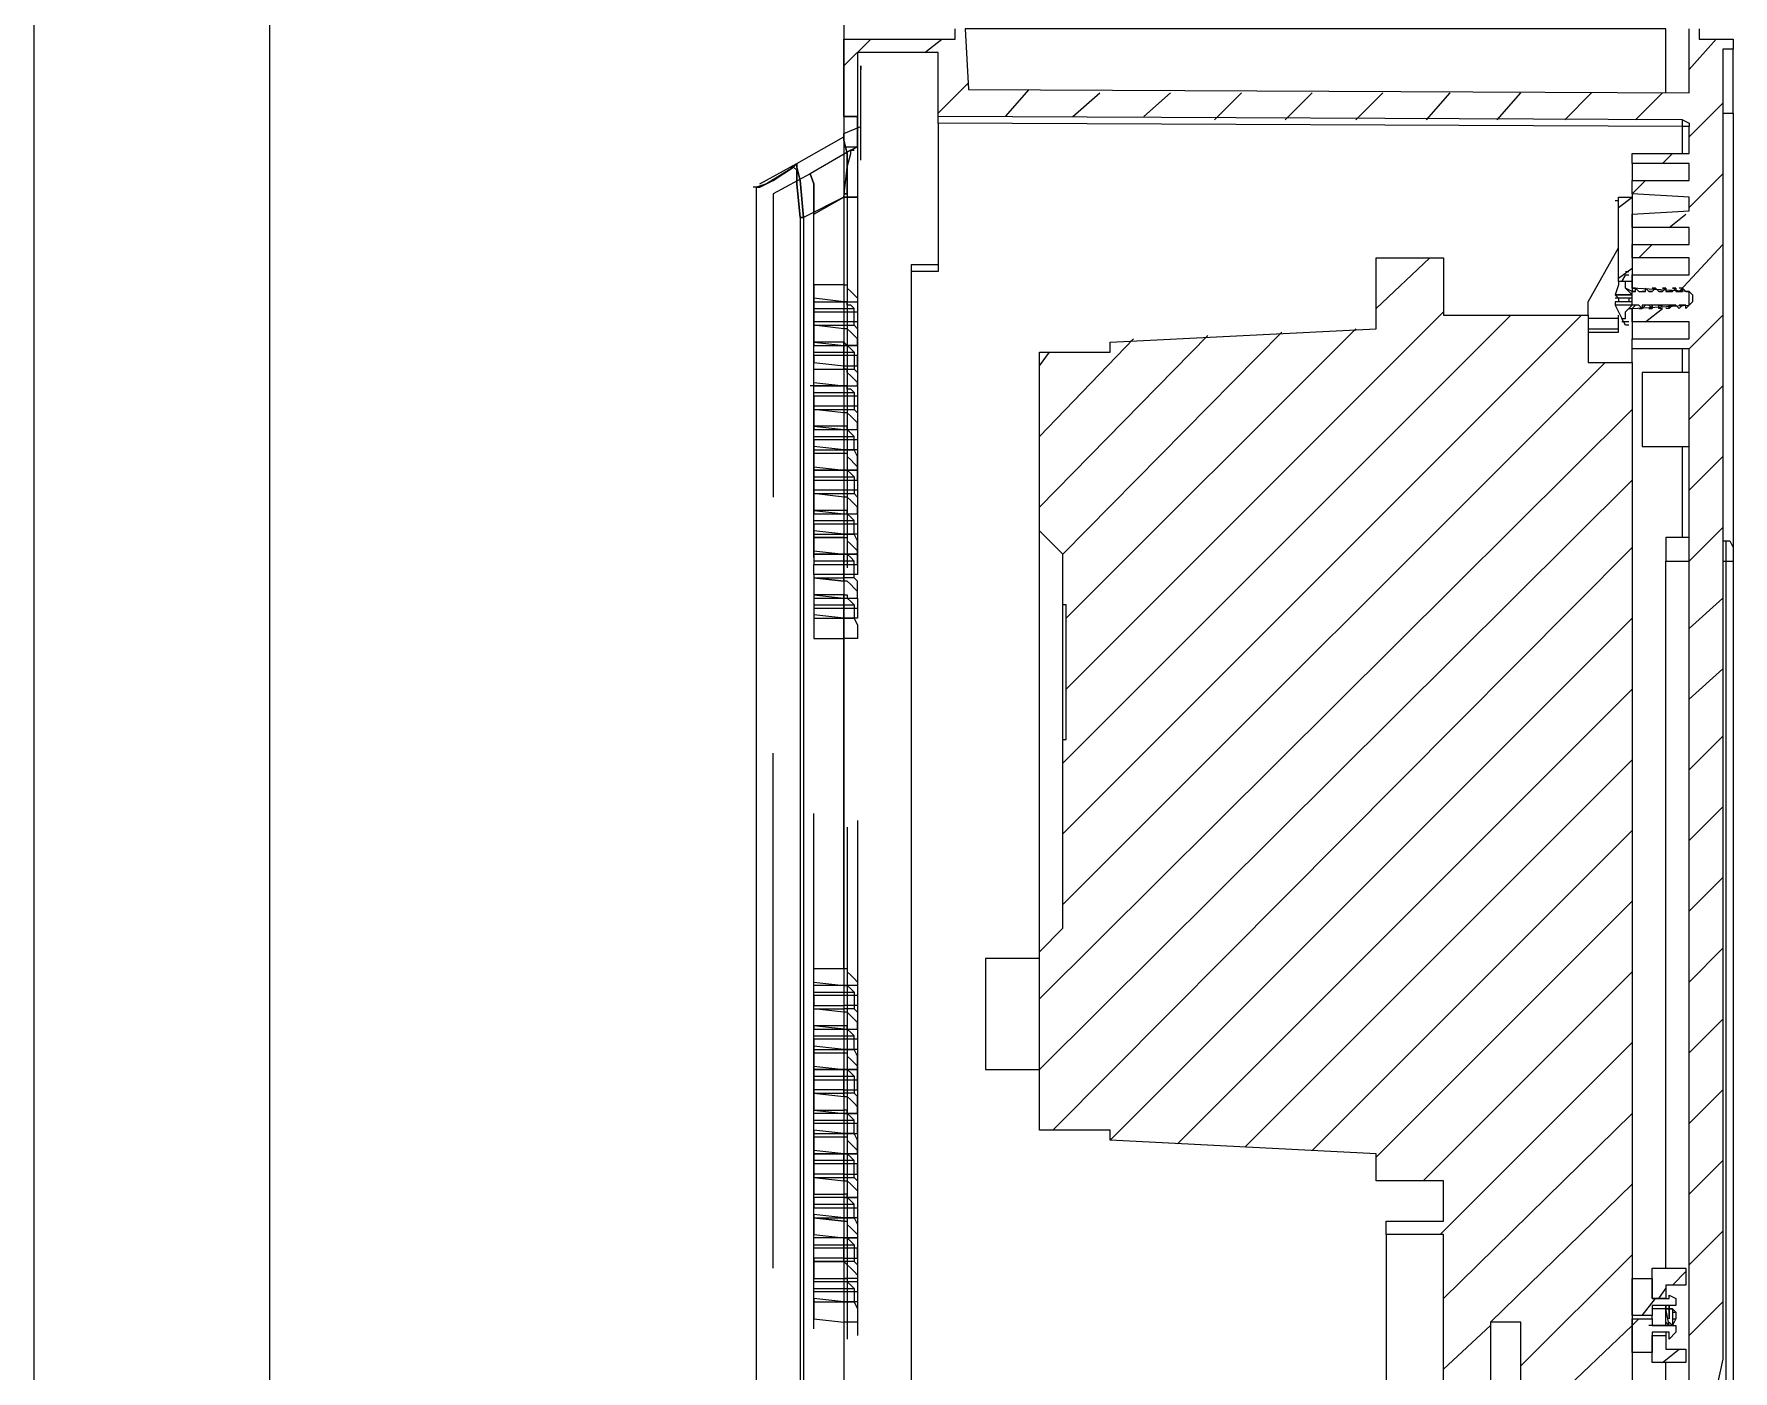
# Model space of a CAD drawing. Header units: millimetres. Extents: x 2991 to 3503, y 2795 to 2987.
# Drawn here: x 3356.86 to 3365.17, y 2826.3 to 2832.85 of the extents above; entities that cross this region are included whole.
import ezdxf

# ---------------------------------------------------------------- set-up
doc = ezdxf.new("R2010")
doc.units = ezdxf.units.MM
doc.layers.add('PDF_Geometry', color=7, linetype='Continuous')

# ---------------------------------------------------------------- blocks, each defined once
blk = doc.blocks.new('06 Vista Lateral - 3 modulo')
at = {"layer": 'PDF_Geometry', "color": 0, "lineweight": 18}
for points in [[(-0.15817, 1.55741), (-0.15817, 1.03807), (-0.15817, 1.03743), (-0.15817, 0.51808), (-0.15817, 0.51744), (-0.15881, 0.51744)], [(-0.13511, 1.03935), (-0.13447, 1.02782), (0.00256, 1.02718), (0.00256, 1.03935)], [(0.00448, 1.03935), (0.00448, 1.03743), (0.01089, 1.03743), (0.01089, 1.0355), (0.00897, 1.0355), (0.00897, 0.7864), (0.00769, 0.78063)], [(0.00256, 0.66601), (0.00256, 0.97851), (-0.00831, 0.97851), (-0.00831, 0.98043), (0.00256, 0.98043), (0.00256, 0.98364), (-0.00831, 0.98364), (-0.00831, 0.9862), (0.00256, 0.98684), (0.00256, 0.9894), (-0.00831, 0.99004), (-0.00831, 0.9926), (0.00256, 0.9926), (0.00256, 0.99581), (-0.00831, 0.99581), (-0.00831, 0.99837), (0.00256, 0.99837), (0.00256, 1.00157), (-0.00831, 1.00157), (-0.00831, 1.00413), (0.00256, 1.00477), (0.00256, 1.00733), (-0.00831, 1.00797), (-0.00831, 1.01053), (0.00256, 1.01053), (0.00256, 1.01373), (-0.00831, 1.01373), (-0.00831, 1.01565), (0.00256, 1.01565), (0.00256, 1.02077), (0.00128, 1.02077), (0.00128, 1.02205), (-0.14023, 1.02269), (-0.14023, 1.03486), (-0.1556, 1.03486), (-0.1556, 1.02269), (-0.15817, 1.02269), (-0.15817, 1.03743), (-0.13704, 1.03743), (-0.13704, 1.03935)], [(-0.00191, 1.02718), (-0.00191, 1.03935), (-0.13511, 1.03935)], [(0.00897, 1.02333), (0.01089, 1.02333), (0.01089, 1.0355)], [(-0.15817, 1.02269), (-0.15817, 1.01693), (-0.1556, 1.01693), (-0.1556, 1.02269)], [(-0.14023, 1.02141), (-0.14023, 0.99324), (-0.14536, 0.99324), (-0.14536, 0.65832)], [(0.00128, 1.01565), (0.00128, 1.02077), (-0.14023, 1.02141), (-0.14023, 1.02269)], [(0.00128, 1.02205), (0.00256, 1.02141), (0.00256, 1.02077)], [(0.01089, 1.02333), (0.01089, 0.94073)], [(-0.15817, 1.00733), (-0.16585, 1.00349), (-0.16649, 1.01053), (-0.16713, 1.01309), (-0.16713, 1.01373), (-0.15817, 1.01885)], [(-0.15817, 1.01693), (-0.15817, 0.5629)], [(-0.17417, 1.00989), (-0.16713, 1.01373), (-0.16777, 1.01309), (-0.17289, 1.00989), (-0.17481, 1.00926)], [(-0.16841, 1.01309), (-0.16777, 1.01309), (-0.16713, 1.01246), (-0.16713, 1.00989), (-0.16649, 1.00349), (-0.16649, 0.53153), (-0.16713, 0.52512), (-0.16777, 0.52256), (-0.17481, 0.52256), (-0.17481, 0.53473), (-0.17481, 0.54433)], [(-0.16649, 1.00349), (-0.16713, 1.00989), (-0.16713, 1.01246), (-0.16777, 1.01309), (-0.16713, 1.01373), (-0.16713, 1.01309), (-0.16649, 1.01053), (-0.16585, 1.00349), (-0.16649, 1.00349), (-0.16585, 1.00349), (-0.16585, 0.53153), (-0.16649, 0.53153)], [(-0.00831, 1.01373), (-0.00831, 1.01053)], [(-0.17481, 0.57763), (-0.17481, 1.00926), (-0.17417, 1.00926)], [(-0.01664, 0.98492), (-0.01664, 0.98748), (-0.01088, 0.99773), (-0.01088, 1.00669), (-0.01152, 1.00669)], [(-0.00831, 1.00797), (-0.00831, 1.00733)], [(-0.00831, 0.97595), (-0.00831, 0.77871)], [(-0.02945, 0.78063), (-0.02945, 0.79344), (-0.03521, 0.79344), (-0.03521, 0.78063)], [(-0.04418, 0.78063), (-0.04418, 0.81009), (-0.05507, 0.81009), (-0.05507, 0.81265), (-0.04418, 0.81265), (-0.04418, 0.82034), (-0.05699, 0.82034), (-0.05699, 0.82546), (-0.10758, 0.82802), (-0.10758, 0.82994), (-0.12102, 0.82994), (-0.12102, 0.86389), (-0.11654, 0.86837), (-0.11654, 0.90423), (-0.11591, 0.90423), (-0.11591, 0.92984), (-0.11654, 0.92984), (-0.11654, 0.93945), (-0.12102, 0.94393), (-0.12102, 0.97787), (-0.10758, 0.97787), (-0.10758, 0.97979), (-0.05699, 0.98235), (-0.05699, 0.99581), (-0.04418, 0.99581), (-0.04418, 0.98492), (-0.01664, 0.98492), (-0.01664, 0.97595), (-0.00831, 0.97595), (-0.00831, 0.97851)], [(-0.14023, 0.99452), (-0.14536, 0.99452), (-0.14536, 0.99324)], [(-0.00895, 0.983), (-0.00959, 0.983), (-0.01024, 0.98428), (-0.00959, 0.98428), (-0.00959, 0.98556), (-0.00831, 0.98684), (-0.00831, 0.9894), (-0.00959, 0.99004), (-0.00959, 0.99132), (-0.01024, 0.99132), (-0.00959, 0.9926), (-0.00895, 0.9926)], [(-0.00959, 0.9926), (-0.01024, 0.99132)], [(-0.00959, 0.99324), (-0.00895, 0.99324)], [(-0.00831, 0.9926), (-0.00831, 0.9894), (-0.00767, 0.9894), (-0.00767, 0.99004), (-0.00703, 0.9894), (-0.00575, 0.9894), (-0.00575, 0.99004), (-0.00511, 0.9894), (-0.00447, 0.9894), (-0.00383, 0.99004), (-0.0032, 0.9894), (-0.00255, 0.9894), (-0.00191, 0.99004), (-0.00191, 0.9894), (-0.00064, 0.9894), (0, 0.99004), (0, 0.9894), (0.00128, 0.9894), (0.00128, 0.99004), (0.00192, 0.9894), (0.00256, 0.9894), (0.0032, 0.98876), (0.0032, 0.98748), (0.00192, 0.9862), (0.00192, 0.98684), (0.00128, 0.98684), (0.00064, 0.9862), (0, 0.98684), (-0.00064, 0.98684), (-0.00128, 0.9862), (-0.00128, 0.98684), (-0.00255, 0.98684), (-0.0032, 0.9862), (-0.0032, 0.98684), (-0.00447, 0.98684), (-0.00447, 0.9862), (-0.00511, 0.98684), (-0.00639, 0.98684), (-0.00639, 0.9862), (-0.00703, 0.98684), (-0.00767, 0.98684), (-0.00831, 0.9862), (-0.00831, 0.98364), (-0.00831, 0.98043)], [(-0.01088, 0.99132), (-0.01088, 0.99068), (-0.01152, 0.98876), (-0.01088, 0.98812), (-0.01152, 0.98812)], [(-0.01152, 0.98876), (-0.00831, 0.98876), (-0.01152, 0.98876)], [(-0.00831, 0.98876), (-0.00959, 0.99004)], [(-0.00383, 0.99004), (-0.00447, 0.99004)], [(0.00128, 0.99004), (0.00064, 0.99004)], [(-0.00831, 0.98748), (-0.01152, 0.98748), (-0.01152, 0.98684), (-0.01024, 0.98428)], [(-0.00895, 0.9862), (-0.00831, 0.9862), (-0.00767, 0.98684), (-0.00831, 0.98684), (-0.01152, 0.98684)], [(-0.00831, 0.98812), (-0.00959, 0.98812), (-0.01088, 0.98812), (-0.01088, 0.98748)], [(-0.00895, 0.98812), (-0.00895, 0.98748)], [(-0.00639, 0.9862), (-0.00703, 0.9862), (-0.00639, 0.9862), (-0.00575, 0.98684), (-0.00639, 0.98684)], [(-0.00511, 0.9862), (-0.00447, 0.9862), (-0.00447, 0.98684), (-0.00511, 0.98684)], [(-0.00255, 0.9862), (-0.0032, 0.9862)], [(-0.00128, 0.9862), (-0.00191, 0.9862)], [(-0.15817, 0.98364), (-0.16393, 0.98364), (-0.16393, 0.97979), (-0.15817, 0.97915)], [(-0.16393, 0.983), (-0.15817, 0.983)], [(-0.01664, 0.98171), (-0.01088, 0.98171), (-0.01088, 0.98492)], [(-0.01088, 0.98428), (-0.01664, 0.98428)], [(-0.01664, 0.98235), (-0.01088, 0.98235)], [(-0.00895, 0.98364), (-0.00959, 0.98364), (-0.01024, 0.98364)], [(-0.15817, 0.97147), (-0.16393, 0.97147), (-0.16393, 0.97595), (-0.15817, 0.97531)], [(0.00128, 0.97403), (0.00128, 0.97851)], [(-0.16393, 0.97467), (-0.15817, 0.97467)], [(0.00256, 0.97403), (-0.00639, 0.97403), (-0.00639, 0.95994), (0.00256, 0.95994)], [(-0.15817, 0.96763), (-0.16393, 0.96763), (-0.16393, 0.96379), (-0.15817, 0.96315)], [(-0.16393, 0.96699), (-0.15817, 0.96699)], [(-0.16393, 0.9593), (-0.15817, 0.9593), (-0.16393, 0.95994), (-0.16393, 0.95546), (-0.15817, 0.95546)], [(0.00128, 0.94265), (0.00128, 0.95994)], [(-0.15817, 0.95162), (-0.16393, 0.95162), (-0.16393, 0.94777), (-0.15817, 0.94713)], [(-0.16393, 0.95098), (-0.15817, 0.95098)], [(-0.16393, 0.94329), (-0.15817, 0.94329), (-0.16393, 0.94393), (-0.16393, 0.93945), (-0.15817, 0.93945)], [(-0.12102, 0.86389), (-0.12102, 0.94393)], [(0.00256, 0.94265), (-0.00191, 0.94265), (-0.00191, 0.93817)], [(0.00897, 0.94201), (0.00961, 0.94201), (0.01025, 0.94201), (0.01089, 0.94073), (0.01089, 0.93817)], [(0.00897, 0.93817), (0.00961, 0.93817), (0.00961, 0.94201)], [(-0.00191, 0.80369), (-0.00191, 0.93817), (0.00256, 0.93817)], [(-0.15817, 0.9356), (-0.16393, 0.9356), (-0.16393, 0.93176), (-0.15817, 0.93112)], [(-0.16393, 0.93496), (-0.15817, 0.93496)], [(-0.16393, 0.92728), (-0.15817, 0.92728), (-0.16393, 0.92792), (-0.16393, 0.92343), (-0.15817, 0.92343)], [(-0.11654, 0.90423), (-0.11654, 0.92984)], [(-0.12102, 0.86261), (-0.13127, 0.86261), (-0.13127, 0.84147), (-0.12102, 0.84147)], [(-0.15817, 0.84916), (-0.16393, 0.8498), (-0.16393, 0.85364), (-0.15817, 0.85364)], [(-0.16393, 0.853), (-0.15817, 0.853)], [(-0.16393, 0.84531), (-0.15817, 0.84531), (-0.16393, 0.84595), (-0.16393, 0.84147), (-0.15817, 0.84147)], [(-0.15817, 0.83763), (-0.16393, 0.83763), (-0.16393, 0.83378), (-0.15817, 0.83314)], [(-0.16393, 0.83699), (-0.15817, 0.83699)], [(-0.16393, 0.8293), (-0.15817, 0.8293), (-0.16393, 0.82994), (-0.16393, 0.82546), (-0.15817, 0.82546)], [(-0.15817, 0.82161), (-0.16393, 0.82161), (-0.16393, 0.81778), (-0.15817, 0.81778)], [(-0.16393, 0.82097), (-0.15817, 0.82097)], [(-0.16393, 0.81329), (-0.15817, 0.81329), (-0.16393, 0.81393), (-0.16393, 0.81009), (-0.15817, 0.80945)], [(-0.05507, 0.81009), (-0.05507, 0.78063)], [(-0.15817, 0.80561), (-0.16393, 0.80561), (-0.16393, 0.80176), (-0.15817, 0.80176)], [(-0.16393, 0.80497), (-0.15817, 0.80497)], [(-0.16393, 0.79728), (-0.15817, 0.79728), (-0.16393, 0.79792), (-0.16393, 0.79408), (-0.15817, 0.79344)], [(-0.00128, 0.79344), (-0.00064, 0.7928), (-0.00128, 0.7928), (-0.00191, 0.796), (-0.00447, 0.796)], [(-0.00191, 0.79792), (-0.00255, 0.79792)], [(-0.00064, 0.79536), (0, 0.79536), (0, 0.79408), (-0.00064, 0.7928), (-0.00128, 0.7928), (-0.00191, 0.7928), (-0.00255, 0.7928), (-0.00191, 0.7928), (-0.00191, 0.79664), (-0.00191, 0.796), (-0.00064, 0.796), (0, 0.79536), (-0.00064, 0.796), (-0.00064, 0.7928), (-0.00128, 0.7928), (-0.00191, 0.79344)], [(-0.00064, 0.796), (-0.00128, 0.796), (-0.00128, 0.79664), (-0.00128, 0.79408), (-0.00128, 0.796), (-0.00191, 0.796)], [(-0.00064, 0.79408), (0, 0.79408), (-0.00064, 0.7928), (-0.00128, 0.7928), (-0.00191, 0.7928), (-0.00447, 0.7928), (0, 0.7928), (0, 0.79216), (0, 0.79152), (-0.00128, 0.79024), (-0.00128, 0.79152), (-0.00447, 0.79152), (-0.00447, 0.78767), (-0.00831, 0.78767), (-0.00831, 0.79408), (-0.00447, 0.79408), (-0.00447, 0.7928), (-0.00511, 0.7928)], [(-0.00447, 0.79408), (-0.00447, 0.79472)], [(-0.00191, 0.79152), (-0.00191, 0.79088)], [(0.00256, 0.77103), (-0.00191, 0.77103), (-0.00191, 0.78576)]]:
    blk.add_lwpolyline(points, dxfattribs=at)
at = {"layer": 'PDF_Geometry', "color": 0, "lineweight": 5}
for points in [[(-0.15817, 1.0323), (-0.15304, 1.03743)], [(-0.14279, 1.03486), (-0.13959, 1.03743)], [(0.00256, 1.03166), (0.00769, 1.03743)], [(-0.1556, 1.03422), (-0.1556, 1.01629), (-0.1556, 1.00926), (-0.1556, 0.93753), (-0.1556, 0.93945), (-0.1556, 0.94201), (-0.15624, 0.94329), (-0.15624, 0.94585), (-0.15689, 0.94649), (-0.15753, 0.94713), (-0.15753, 0.94777), (-0.15817, 0.94777), (-0.15817, 0.94265), (-0.16393, 0.94265), (-0.15817, 0.94265), (-0.15753, 0.94265), (-0.15753, 0.94201), (-0.15689, 0.94137), (-0.15624, 0.94073), (-0.1556, 0.94009), (-0.1556, 0.93945), (-0.16393, 0.93945), (-0.16393, 0.93753), (-0.1556, 0.93753), (-0.1556, 0.9356), (-0.15817, 0.9356)], [(-0.15496, 1.01437), (-0.15496, 1.03166), (-0.15496, 1.0323), (-0.15496, 1.03166)], [(-0.14023, 1.02333), (-0.13447, 1.0291)], [(-0.12743, 1.02269), (-0.12294, 1.02782)], [(-0.11462, 1.02269), (-0.1095, 1.02718)], [(-0.10117, 1.02269), (-0.09605, 1.02718)], [(-0.08772, 1.02205), (-0.0826, 1.02718)], [(-0.07427, 1.02205), (-0.06915, 1.02718)], [(-0.06082, 1.02205), (-0.05571, 1.02718)], [(-0.04738, 1.02205), (-0.0429, 1.02718)], [(-0.03393, 1.02205), (-0.02945, 1.02718)], [(-0.02112, 1.02205), (-0.016, 1.02718)], [(-0.00767, 1.02205), (-0.00255, 1.02718)], [(0.00256, 1.01885), (0.00897, 1.02526)], [(-0.15817, 1.02269), (-0.1556, 1.02269)], [(-0.15817, 1.01885), (-0.15817, 1.01949), (-0.15817, 1.01821), (-0.15817, 1.01949), (-0.15817, 1.01821), (-0.15753, 1.01565), (-0.15753, 1.00797), (-0.15753, 1.01565), (-0.15817, 1.01821), (-0.15817, 1.01949), (-0.15496, 1.02077)], [(-0.15817, 1.00733), (-0.15753, 1.01309), (-0.15689, 1.01565), (-0.15689, 1.01629), (-0.1556, 1.01693), (-0.15689, 1.01629), (-0.16457, 1.01182), (-0.16393, 1.00989), (-0.16393, 1.00413), (-0.15817, 1.00733), (-0.15753, 1.01309), (-0.15689, 1.01565), (-0.15689, 1.01629), (-0.15624, 1.01629), (-0.15689, 1.01629), (-0.15624, 1.01629)], [(-0.00255, 1.01373), (-0.00064, 1.01565)], [(-0.17417, 1.00926), (-0.17161, 1.01053), (-0.16777, 1.01309), (-0.16841, 1.01309)], [(-0.16393, 0.93881), (-0.16393, 1.00413), (-0.16393, 1.00989), (-0.16457, 1.01182), (-0.17161, 1.00797), (-0.17161, 0.95034)], [(0.00256, 1.00541), (0.00897, 1.01182)], [(-0.17481, 1.00926), (-0.17545, 1.00926)], [(-0.00831, 1.00797), (-0.00575, 1.01053)], [(-0.15753, 1.00797), (-0.15817, 1.00797), (-0.15753, 1.00797), (-0.15753, 0.93689)], [(-0.1556, 1.00733), (-0.15817, 1.00733), (-0.1556, 1.00733), (-0.15817, 1.00733), (-0.15817, 0.99068), (-0.15753, 0.99068), (-0.15753, 0.99004), (-0.15689, 0.9894), (-0.15624, 0.98876), (-0.1556, 0.98812), (-0.1556, 0.98556), (-0.1556, 0.98364), (-0.15817, 0.98364)], [(-0.01088, 1.00541), (-0.00831, 1.00733)], [(-0.00128, 1.00157), (0.00192, 1.00413)], [(-0.00703, 0.99581), (-0.00447, 0.99837)], [(0.00064, 0.9894), (0.00897, 0.99837)], [(-0.05699, 0.9862), (-0.04674, 0.99581)], [(-0.01088, 0.99196), (-0.00831, 0.99388)], [(-0.15817, 0.99068), (-0.16393, 0.99068), (-0.16393, 0.98364)], [(-0.15817, 0.98748), (-0.16393, 0.98812)], [(-0.16393, 0.98748), (-0.1556, 0.98748)], [(-0.16393, 0.9862), (-0.15624, 0.9862)], [(-0.16393, 0.98556), (-0.1556, 0.98556)], [(-0.15624, 0.983), (-0.15624, 0.9862), (-0.15689, 0.98684), (-0.15753, 0.98684), (-0.15753, 0.98748), (-0.15817, 0.98748), (-0.15817, 0.98235)], [(-0.11591, 0.91383), (-0.04418, 0.98556)], [(-0.00575, 0.98364), (-0.00255, 0.9862)], [(-0.15817, 0.983), (-0.15624, 0.983), (-0.1556, 0.98235), (-0.1556, 0.97915), (-0.1556, 0.98043), (-0.15624, 0.98107), (-0.15689, 0.98171), (-0.15753, 0.98235), (-0.15817, 0.98235), (-0.16393, 0.983)], [(-0.11654, 0.8863), (-0.01792, 0.98492)], [(-0.11654, 0.89974), (-0.03137, 0.98492)], [(-0.11591, 0.92728), (-0.06082, 0.98235)], [(0.00256, 0.97851), (0.00897, 0.98492)], [(-0.15817, 0.97979), (-0.16393, 0.97979), (-0.16393, 0.97915), (-0.1556, 0.97915), (-0.15817, 0.97915)], [(-0.15817, 0.97531), (-0.1556, 0.97531), (-0.1556, 0.97723), (-0.16393, 0.97723), (-0.16393, 0.97915)], [(-0.1556, 0.97915), (-0.1556, 0.97723)], [(-0.12102, 0.94841), (-0.089, 0.98107)], [(-0.12102, 0.96186), (-0.1031, 0.98043)], [(-0.11654, 0.93945), (-0.07491, 0.98171)], [(-0.16393, 0.97787), (-0.15624, 0.97787)], [(-0.16393, 0.97723), (-0.16393, 0.97595)], [(-0.12102, 0.97531), (-0.1191, 0.97787)], [(-0.11654, 0.87285), (-0.01344, 0.97595)], [(-0.16393, 0.97467), (-0.15817, 0.97467), (-0.15624, 0.97467)], [(-0.16393, 0.97147), (-0.16457, 0.97147)], [(-0.16393, 0.97211), (-0.15817, 0.97147), (-0.15817, 0.96635)], [(-0.16393, 0.97019), (-0.15624, 0.97019), (-0.15689, 0.97083), (-0.15753, 0.97083), (-0.15753, 0.97147), (-0.15817, 0.97147), (-0.1556, 0.97147)], [(-0.16393, 0.96954), (-0.16393, 0.96763)], [(-0.1556, 0.96954), (-0.1556, 0.96763), (-0.15817, 0.96763)], [(-0.15624, 0.97019), (-0.15624, 0.96699), (-0.1556, 0.96635), (-0.1556, 0.96315)], [(0.00256, 0.96506), (0.00897, 0.97147)], [(-0.15817, 0.96379), (-0.16393, 0.96379), (-0.16393, 0.96315), (-0.1556, 0.96315), (-0.1556, 0.96443), (-0.15624, 0.96506), (-0.15689, 0.96571), (-0.15753, 0.96635), (-0.15817, 0.96635), (-0.16393, 0.96699)], [(-0.15817, 0.96699), (-0.15624, 0.96699)], [(-0.12102, 0.85492), (-0.00831, 0.96699)], [(-0.16393, 0.95866), (-0.15817, 0.95866), (-0.15753, 0.95866), (-0.15753, 0.95802), (-0.15689, 0.95738), (-0.15624, 0.95674), (-0.1556, 0.9561), (-0.1556, 0.95546), (-0.16393, 0.95546), (-0.16393, 0.95354), (-0.1556, 0.95354), (-0.1556, 0.95546), (-0.1556, 0.95802), (-0.15624, 0.9593), (-0.15624, 0.96186), (-0.15689, 0.96251), (-0.15753, 0.96315), (-0.15753, 0.96379), (-0.15817, 0.96379), (-0.15817, 0.95866)], [(-0.15817, 0.96315), (-0.1556, 0.96315), (-0.1556, 0.96122), (-0.16393, 0.96122), (-0.16393, 0.96315)], [(-0.16393, 0.96186), (-0.15624, 0.96186)], [(-0.16393, 0.96122), (-0.16393, 0.95994)], [(-0.1556, 0.96122), (-0.1556, 0.9593), (-0.15817, 0.9593), (-0.15624, 0.9593)], [(0.00256, 0.95162), (0.00897, 0.95802)], [(-0.16393, 0.9561), (-0.15817, 0.95546), (-0.15817, 0.95034)], [(-0.16393, 0.95418), (-0.15624, 0.95418), (-0.15689, 0.95482), (-0.15753, 0.95546), (-0.15817, 0.95546), (-0.1556, 0.95546)], [(-0.16393, 0.95354), (-0.16393, 0.95162)], [(-0.1556, 0.95354), (-0.1556, 0.95162), (-0.15817, 0.95162)], [(-0.15624, 0.95418), (-0.15624, 0.95098), (-0.1556, 0.95034), (-0.1556, 0.94713)], [(-0.12102, 0.84147), (-0.00831, 0.95354)], [(-0.15817, 0.94777), (-0.16393, 0.94777), (-0.16393, 0.94713), (-0.1556, 0.94713), (-0.1556, 0.94841), (-0.15624, 0.94905), (-0.15689, 0.9497), (-0.15753, 0.95034), (-0.15817, 0.95034), (-0.16393, 0.95098)], [(-0.15817, 0.95098), (-0.15624, 0.95098)], [(-0.15817, 0.94713), (-0.1556, 0.94713), (-0.1556, 0.94521), (-0.16393, 0.94521), (-0.16393, 0.94713)], [(-0.16393, 0.94585), (-0.15624, 0.94585)], [(-0.16393, 0.94521), (-0.16393, 0.94393)], [(-0.1556, 0.94521), (-0.1556, 0.94329), (-0.15817, 0.94329), (-0.15624, 0.94329)], [(0.00256, 0.93817), (0.00897, 0.94457)], [(-0.11846, 0.82994), (-0.00831, 0.94073)], [(-0.16393, 0.94009), (-0.15817, 0.93945), (-0.15753, 0.93945), (-0.15689, 0.93881), (-0.15624, 0.93817), (-0.16393, 0.93817)], [(-0.16393, 0.93112), (-0.1556, 0.93112), (-0.1556, 0.9324), (-0.15624, 0.93304), (-0.15689, 0.93368), (-0.15753, 0.93432), (-0.15817, 0.93432), (-0.15817, 0.93945), (-0.1556, 0.93945)], [(-0.16393, 0.9356), (-0.16393, 0.93753)], [(-0.15624, 0.93496), (-0.15624, 0.93817)], [(-0.15817, 0.93112), (-0.1556, 0.93112), (-0.1556, 0.93432), (-0.15624, 0.93496), (-0.15817, 0.93496)], [(-0.15817, 0.93176), (-0.16393, 0.93176), (-0.16393, 0.92792)], [(-0.15817, 0.86068), (-0.15817, 0.93176), (-0.15753, 0.93176), (-0.15753, 0.93112), (-0.15689, 0.93048), (-0.15624, 0.92984), (-0.15624, 0.92728), (-0.1556, 0.926), (-0.1556, 0.92343), (-0.15817, 0.92343)], [(-0.1556, 0.93112), (-0.1556, 0.9292)], [(0.00256, 0.92536), (0.00897, 0.93112)], [(-0.16393, 0.92984), (-0.15624, 0.92984)], [(-0.16393, 0.9292), (-0.1556, 0.9292), (-0.1556, 0.92728), (-0.15817, 0.92728), (-0.15624, 0.92728)], [(-0.10758, 0.82802), (-0.00831, 0.92728)], [(0.00256, 0.91191), (0.00897, 0.91768)], [(-0.09477, 0.82738), (-0.00831, 0.91383)], [(0.00256, 0.89846), (0.00897, 0.90487)], [(-0.17161, 0.80369), (-0.17161, 0.90166)], [(-0.08196, 0.82674), (-0.00831, 0.90038)], [(-0.16393, 0.79216), (-0.16393, 0.89014)], [(-0.1556, 0.88886), (-0.1556, 0.79088)], [(0.00256, 0.88502), (0.00897, 0.89142)], [(-0.15753, 0.88758), (-0.15753, 0.79024)], [(-0.06915, 0.8261), (-0.00831, 0.88694)], [(0.00256, 0.87157), (0.00897, 0.87797)], [(-0.05699, 0.82482), (-0.00831, 0.87349)], [(0.00256, 0.85812), (0.00897, 0.86453)], [(-0.04803, 0.82034), (-0.00831, 0.86004)], [(-0.16393, 0.85812), (-0.15817, 0.85748), (-0.15753, 0.85748), (-0.15689, 0.85684), (-0.15624, 0.8562)], [(-0.1556, 0.85748), (-0.1556, 0.85556), (-0.16393, 0.85556), (-0.16393, 0.85748)], [(-0.16393, 0.8562), (-0.15624, 0.8562), (-0.15624, 0.853), (-0.15817, 0.853)], [(-0.15817, 0.85748), (-0.15817, 0.85236)], [(-0.16393, 0.85556), (-0.16393, 0.85364)], [(-0.15817, 0.8498), (-0.16393, 0.8498), (-0.16393, 0.84916), (-0.1556, 0.84916), (-0.1556, 0.85044), (-0.15624, 0.85108), (-0.15689, 0.85172), (-0.15753, 0.85236), (-0.15817, 0.85236), (-0.16393, 0.853)], [(-0.15624, 0.853), (-0.1556, 0.85236), (-0.1556, 0.84916), (-0.1556, 0.84723), (-0.16393, 0.84723), (-0.16393, 0.84916)], [(-0.1556, 0.85556), (-0.1556, 0.85364), (-0.15817, 0.85364)], [(-0.15817, 0.83763), (-0.1556, 0.83763), (-0.1556, 0.83955), (-0.1556, 0.84147), (-0.1556, 0.84403), (-0.15624, 0.84531), (-0.15624, 0.84787), (-0.15689, 0.84851), (-0.15753, 0.84916), (-0.15753, 0.8498), (-0.15817, 0.8498), (-0.15817, 0.84467)], [(0.00256, 0.84467), (0.00897, 0.85108)], [(-0.16393, 0.84787), (-0.15624, 0.84787)], [(-0.16393, 0.84723), (-0.16393, 0.84595)], [(-0.15817, 0.84916), (-0.1556, 0.84916)], [(-0.1556, 0.84723), (-0.1556, 0.84531), (-0.15817, 0.84531), (-0.15624, 0.84531)], [(-0.04482, 0.81009), (-0.00831, 0.84659)], [(-0.16393, 0.84467), (-0.15753, 0.84467), (-0.15753, 0.84403), (-0.15689, 0.84339), (-0.15624, 0.84275), (-0.1556, 0.84211), (-0.1556, 0.84147), (-0.16393, 0.84147), (-0.16393, 0.83955), (-0.1556, 0.83955)], [(-0.16393, 0.84211), (-0.15817, 0.84147), (-0.15753, 0.84147), (-0.15689, 0.84083), (-0.15624, 0.84019)], [(-0.16393, 0.84019), (-0.15624, 0.84019), (-0.15624, 0.83699), (-0.15817, 0.83699)], [(-0.15817, 0.83635), (-0.15817, 0.84147), (-0.1556, 0.84147)], [(-0.16393, 0.83955), (-0.16393, 0.83763)], [(-0.16393, 0.83699), (-0.15817, 0.83635), (-0.15753, 0.83635), (-0.15689, 0.8357), (-0.15624, 0.83506), (-0.1556, 0.83442), (-0.1556, 0.83314), (-0.16393, 0.83314)], [(-0.15817, 0.83314), (-0.1556, 0.83314), (-0.1556, 0.83635), (-0.15624, 0.83699)], [(0.00256, 0.83122), (0.00897, 0.83763)], [(-0.16393, 0.82994), (-0.16393, 0.83378), (-0.15817, 0.83378), (-0.15817, 0.82866)], [(-0.15624, 0.8293), (-0.15624, 0.83186), (-0.15689, 0.8325), (-0.15753, 0.83314), (-0.15753, 0.83378), (-0.15817, 0.83378)], [(-0.16393, 0.83186), (-0.15624, 0.83186)], [(-0.15624, 0.82418), (-0.15689, 0.82482), (-0.15753, 0.82546), (-0.15817, 0.82546), (-0.1556, 0.82546), (-0.1556, 0.82802), (-0.15624, 0.8293), (-0.15817, 0.8293), (-0.1556, 0.8293), (-0.1556, 0.83122), (-0.16393, 0.83122)], [(-0.1556, 0.83314), (-0.1556, 0.83122)], [(-0.04418, 0.79792), (-0.00831, 0.83314)], [(-0.16393, 0.82866), (-0.15817, 0.82866), (-0.15753, 0.82866), (-0.15753, 0.82802), (-0.15689, 0.82738), (-0.15624, 0.82674), (-0.1556, 0.8261), (-0.1556, 0.82546), (-0.16393, 0.82546), (-0.16393, 0.82161)], [(-0.16393, 0.82097), (-0.15817, 0.82034), (-0.15817, 0.82546), (-0.16393, 0.8261)], [(-0.15624, 0.82097), (-0.15624, 0.82418), (-0.16393, 0.82418)], [(-0.1556, 0.82546), (-0.1556, 0.82354)], [(0.00256, 0.81778), (0.00897, 0.82418)], [(-0.15817, 0.82161), (-0.1556, 0.82161), (-0.1556, 0.82354), (-0.16393, 0.82354)], [(-0.15817, 0.82097), (-0.15624, 0.82097), (-0.1556, 0.82034), (-0.1556, 0.81778)], [(-0.15817, 0.81714), (-0.1556, 0.81714), (-0.16393, 0.81714), (-0.16393, 0.81778), (-0.15817, 0.81778)], [(-0.15624, 0.81329), (-0.15624, 0.81586), (-0.15689, 0.8165), (-0.15753, 0.81714), (-0.15753, 0.81778), (-0.15817, 0.81778), (-0.15817, 0.81265), (-0.16393, 0.81329), (-0.15817, 0.81265), (-0.15753, 0.81265), (-0.15753, 0.81201), (-0.15689, 0.81137), (-0.15624, 0.81073), (-0.1556, 0.81009), (-0.1556, 0.80945), (-0.1556, 0.80753)], [(-0.15817, 0.82034), (-0.15753, 0.82034), (-0.15689, 0.8197), (-0.15624, 0.81906), (-0.1556, 0.81842), (-0.1556, 0.81714), (-0.1556, 0.81521)], [(-0.03521, 0.79344), (-0.00831, 0.8197)], [(-0.16393, 0.81714), (-0.16393, 0.81521)], [(-0.16393, 0.81586), (-0.15624, 0.81586)], [(-0.16393, 0.81393), (-0.16393, 0.81521), (-0.1556, 0.81521), (-0.1556, 0.81329), (-0.15817, 0.81329), (-0.15624, 0.81329), (-0.1556, 0.81201), (-0.1556, 0.80945)], [(-0.15817, 0.80561), (-0.1556, 0.80561), (-0.1556, 0.80753), (-0.16393, 0.80753), (-0.16393, 0.80945)], [(-0.16393, 0.80817), (-0.15624, 0.80817)], [(-0.15624, 0.80497), (-0.15817, 0.80497), (-0.15817, 0.80945), (-0.15753, 0.80945), (-0.15689, 0.80881), (-0.15624, 0.80817), (-0.15624, 0.80497), (-0.1556, 0.80433), (-0.1556, 0.80176), (-0.15817, 0.80176), (-0.15753, 0.80176), (-0.15753, 0.80112), (-0.15689, 0.80048), (-0.15624, 0.79984), (-0.15624, 0.79728)], [(0.00256, 0.80433), (0.00897, 0.81073)], [(-0.16393, 0.80561), (-0.16393, 0.80753)], [(-0.15817, 0.80497), (-0.16393, 0.80497), (-0.15817, 0.80497), (-0.15753, 0.80433), (-0.15689, 0.80369), (-0.15624, 0.80305), (-0.1556, 0.8024), (-0.1556, 0.80112), (-0.16393, 0.80112), (-0.16393, 0.80176), (-0.15817, 0.80176), (-0.15817, 0.73067), (-0.16393, 0.73132), (-0.16393, 0.72364)], [(-0.02945, 0.78512), (-0.00831, 0.80625)], [(-0.00064, 0.80048), (0.00192, 0.80305)], [(-0.1556, 0.80112), (-0.1556, 0.7992), (-0.16393, 0.7992), (-0.16393, 0.80112)], [(-0.16393, 0.79984), (-0.15624, 0.79984)], [(-0.16393, 0.79792), (-0.16393, 0.7992)], [(-0.1556, 0.7992), (-0.1556, 0.79728), (-0.15817, 0.79728), (-0.15624, 0.79728), (-0.1556, 0.796), (-0.1556, 0.79344), (-0.15817, 0.79344)], [(-0.0032, 0.79792), (-0.00191, 0.79984)], [(-0.00639, 0.79472), (-0.00383, 0.79792)], [(0.00256, 0.79088), (0.00897, 0.79728)], [(-0.04418, 0.78448), (-0.03521, 0.7928)], [(-0.02305, 0.77871), (-0.00831, 0.7928), (-0.00703, 0.79408)], [(-0.00255, 0.78576), (0.00064, 0.78831)]]:
    blk.add_lwpolyline(points, dxfattribs=at)
at = {"layer": 'PDF_Geometry', "color": 0, "lineweight": 18}
for points in [[(-0.00831, 0.99132), (-0.01088, 0.99132), (-0.01088, 1.00733), (-0.00831, 1.00733)], [(-0.00831, 0.99004), (-0.00767, 0.99004)], [(-0.00831, 0.9894), (-0.00767, 0.9894)], [(-0.00639, 0.9894), (-0.00575, 0.9894)], [(-0.00511, 0.9894), (-0.00447, 0.9894)], [(-0.0032, 0.9894), (-0.00255, 0.9894)], [(-0.00255, 0.99004), (-0.00191, 0.99004)], [(-0.00128, 0.9894), (-0.00064, 0.9894)], [(-0.00064, 0.99004), (0, 0.99004)], [(0.00064, 0.9894), (0.00128, 0.9894)], [(-0.0032, 0.98684), (-0.00255, 0.98684)], [(-0.00128, 0.98684), (-0.00064, 0.98684)], [(0.00064, 0.98684), (0.00128, 0.98684)], [(0.01089, 0.77103), (0.00961, 0.77103), (0.00961, 0.93817), (0.01089, 0.93817)], [(0, 0.79792), (0, 0.79728), (0, 0.79664), (-0.00447, 0.79664), (-0.00447, 0.79472), (-0.00831, 0.79472), (-0.00831, 0.80176), (-0.00447, 0.80176), (-0.00447, 0.79792), (-0.00128, 0.79792), (-0.00128, 0.79856)], [(0.00192, 0.80048), (-0.00191, 0.80048), (-0.00191, 0.79792), (-0.00447, 0.79792), (-0.00447, 0.80369), (0.00192, 0.80369)], [(-0.00128, 0.79664), (-0.00128, 0.796)], [(-0.00191, 0.78831), (0.00192, 0.78831), (0.00192, 0.78576), (-0.00447, 0.78576), (-0.00447, 0.79088), (-0.00191, 0.79088)]]:
    blk.add_lwpolyline(points, close=True, dxfattribs=at)
at = {"layer": 'PDF_Geometry', "color": 0, "lineweight": 5}
for points in [[(-0.15624, 0.97787), (-0.15624, 0.97467), (-0.1556, 0.97403), (-0.1556, 0.97147), (-0.1556, 0.97211), (-0.15624, 0.97275), (-0.15689, 0.97339), (-0.15753, 0.97403), (-0.15753, 0.97467), (-0.15817, 0.97467), (-0.15817, 0.97979), (-0.15753, 0.97915), (-0.15689, 0.97851)], [(-0.1556, 0.96954), (-0.16393, 0.96954), (-0.16393, 0.97147), (-0.1556, 0.97147)], [(-0.15817, 0.93432), (-0.16393, 0.93496)], [(-0.15817, 0.86068), (-0.15753, 0.86068), (-0.15753, 0.86004), (-0.15689, 0.8594), (-0.15624, 0.85876), (-0.1556, 0.85812), (-0.1556, 0.85748), (-0.16393, 0.85748), (-0.16393, 0.86068)], [(-0.1556, 0.80945), (-0.16393, 0.80945), (-0.16393, 0.81009), (-0.15817, 0.80945)]]:
    blk.add_lwpolyline(points, close=True, dxfattribs=at)

msp = doc.modelspace()

# ---------------------------------------------------------------- linework, layer by layer
at = {"color": 0}
for p, q in [((3356.8575, 2835.4949), (3356.8575, 2805.1315)), ((3358.0112, 2805.1315), (3358.0112, 2835.3606))]:
    msp.add_line(p, q, dxfattribs=at)

# ---------------------------------------------------------------- block references
at = {"xscale": 25.7386740875625, "yscale": 25.7386740875625, "zscale": 25.7386740875625}
msp.add_blockref('06 Vista Lateral - 3 modulo', (3364.8929, 2806.1207), dxfattribs=at)

doc.saveas('drawing.dxf')
